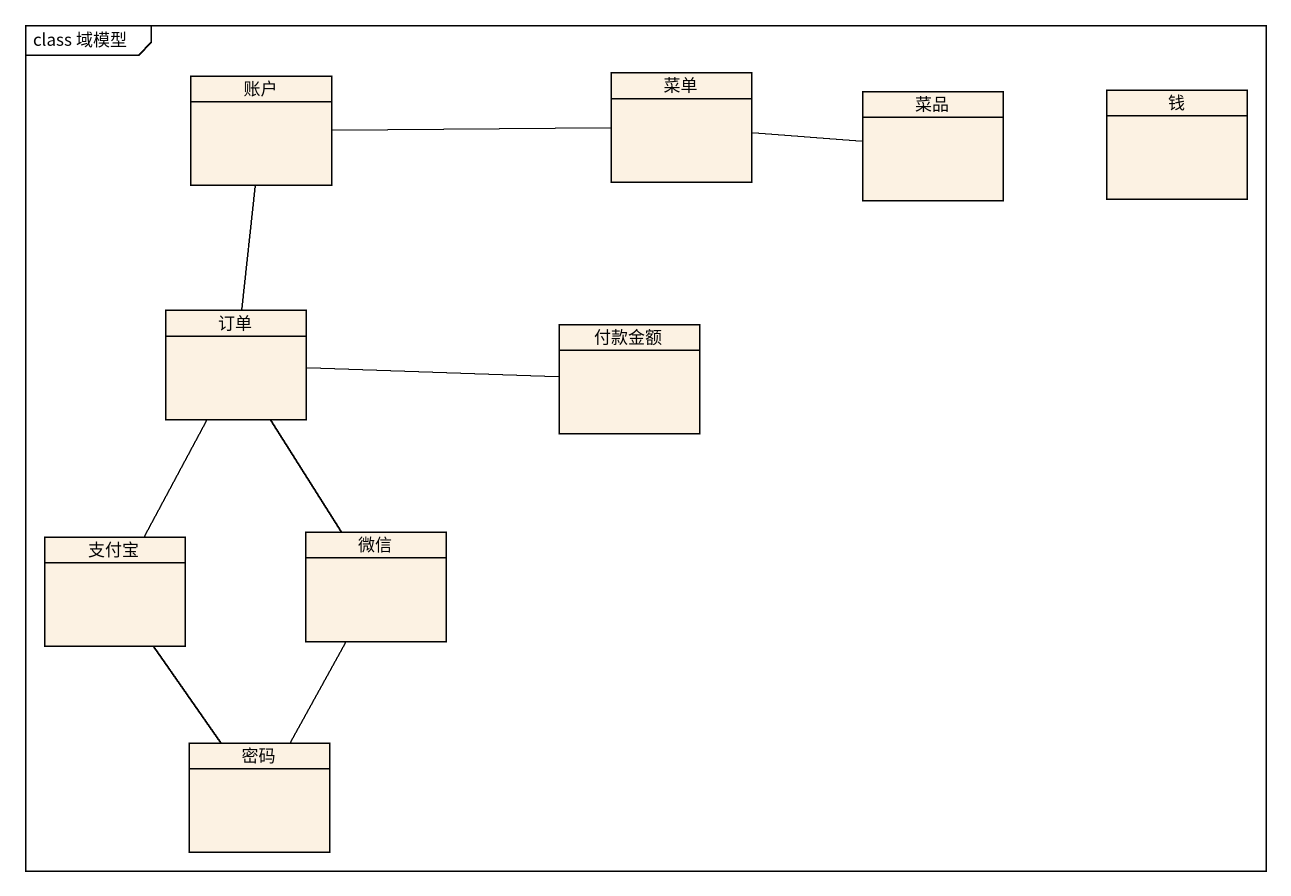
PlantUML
@startuml
mainframe class 域模型
hide circle
hide empty members
class 账户
class 菜单
class 菜品
class 钱
class 订单
class 付款金额
class 支付宝
class 微信
class 密码
账户 -right- 菜单
账户 -- 订单
菜单 -right- 菜品
订单 -right- 付款金额
订单 -- 支付宝
订单 -- 微信
支付宝 -- 密码
微信 -- 密码
@enduml
